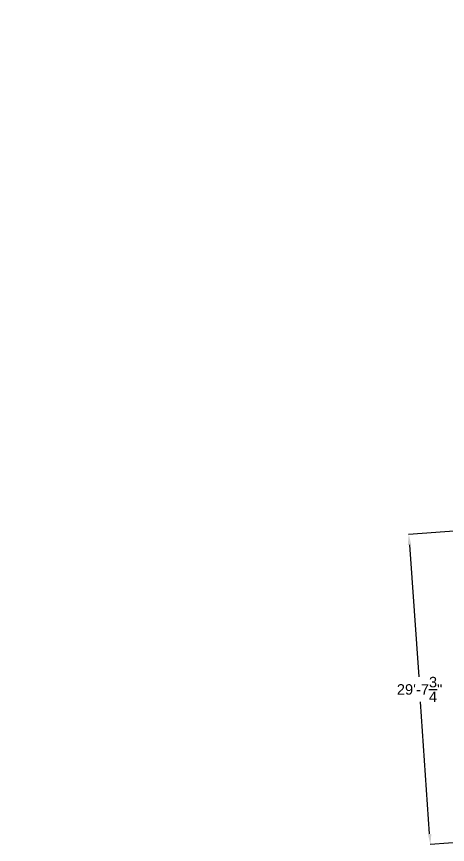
# Model space of a CAD drawing. Header units: inches. Extents: x -506 to 775, y 0 to 7618.
# Drawn here: x -506 to -13, y 4 to 952 of the extents above; entities that cross this region are included whole.
import ezdxf

# ---------------------------------------------------------------- set-up
doc = ezdxf.new("R2010")
doc.units = ezdxf.units.IN
doc.header["$MEASUREMENT"] = 0
doc.layers.add('annotation', color=7, linetype='Continuous')
doc.styles.get("Standard").update_dxf_attribs({"font": 'arial.ttf'})
doc.dimstyles.get("Standard").update_dxf_attribs({"dimtxt": 12, "dimasz": 12, "dimexe": 0.18, "dimexo": 0.0625, "dimgap": 0.09, "dimtad": 0, "dimtih": 1, "dimtoh": 1, "dimdec": 4, "dimzin": 0, "dimdsep": 46, "dimlunit": 4, "dimtxsty": 'Standard', "dimcen": 0.09, "dimadec": 0, "dimazin": 0, "dimtfac": 1, "dimtdec": 4, "dimtofl": 0, "dimtmove": 0, "dimatfit": 3, "dimfxl": 1, "dimtolj": 1, "dimtzin": 0, "dimarcsym": 0})

# ---------------------------------------------------------------- blocks, each defined once
blk = doc.blocks.new('*D7')
at = {"layer": 'annotation', "color": 0, "lineweight": -2, "transparency": 16777216}
for p, q in [((-0.06, 363.34), (-57.22, 359.36)), ((-56.21, 347.4), (-45.67, 196.25)), ((-33.14, 16.45), (-43.67, 167.6)), ((24.68, 8.45), (-32.48, 4.47))]:
    blk.add_line(p, q, dxfattribs=at)
at = {"layer": 'annotation', "color": 0, "transparency": 16777216}
for points in [[(-54.21, 347.54), (-58.2, 347.26), (-57.04, 359.37)], [(-31.14, 16.59), (-35.13, 16.31), (-32.3, 4.48)]]:
    blk.add_solid(points, dxfattribs=at)
at = {"layer": 'Defpoints', "color": 0, "transparency": 16777216}
for p in [(0, 363.35), (-32.3, 4.48), (24.74, 8.46)]:
    blk.add_point(p, dxfattribs=at)
at = {"layer": 'annotation', "color": 0, "transparency": 16777216, "insert": (-44.67, 181.93), "char_height": 12, "attachment_point": 5}
blk.add_mtext('\\A1;29\'-7{\\H1.000000x;\\S3/4;}"', dxfattribs=at)
blk = doc.blocks.new('*D18')
at = {"layer": 'annotation', "color": 0, "lineweight": -2, "transparency": 16777216}
for p, q in [((57.79, 392.63), (69.79, 392.63)), ((69.79, 392.63), (70.74, 380.66))]:
    blk.add_line(p, q, dxfattribs=at)
at = {"layer": 'annotation', "color": 0, "transparency": 16777216}
blk.add_solid([(72.74, 380.82), (68.75, 380.51), (71.7, 368.7)], dxfattribs=at)
at = {"layer": 'Defpoints', "color": 0, "transparency": 16777216}
for p in [(-505.73, 7617.74), (71.7, 368.7)]:
    blk.add_point(p, dxfattribs=at)
at = {"layer": 'annotation', "color": 0, "transparency": 16777216, "insert": (37.11, 392.63), "char_height": 12, "attachment_point": 5}
blk.add_mtext("\\A1;R606'", dxfattribs=at)

msp = doc.modelspace()

# ---------------------------------------------------------------- dimensions: what is measured, and where the dimension line sits
at = {"layer": 'annotation', "color": 143, "true_color": 0x7aafdf}
dim = msp.add_radius_dim(center=(-505.7285, 7617.74069), mpoint=(71.69651, 368.70183), dimstyle='Standard', dxfattribs=at)
dim.commit()
dim.dimension.update_dxf_attribs({"geometry": '*D18', "text_midpoint": (37.11419, 392.62605), "dimtype": 164})
dim = msp.add_aligned_dim(p1=(0, 363.34735), p2=(24.7405, 8.45868), distance=-57.18056, dimstyle='Standard', dxfattribs=at)
dim.commit()
dim.dimension.update_dxf_attribs({"geometry": '*D7', "text_midpoint": (-44.67187, 181.92641)})

doc.saveas('drawing.dxf')
